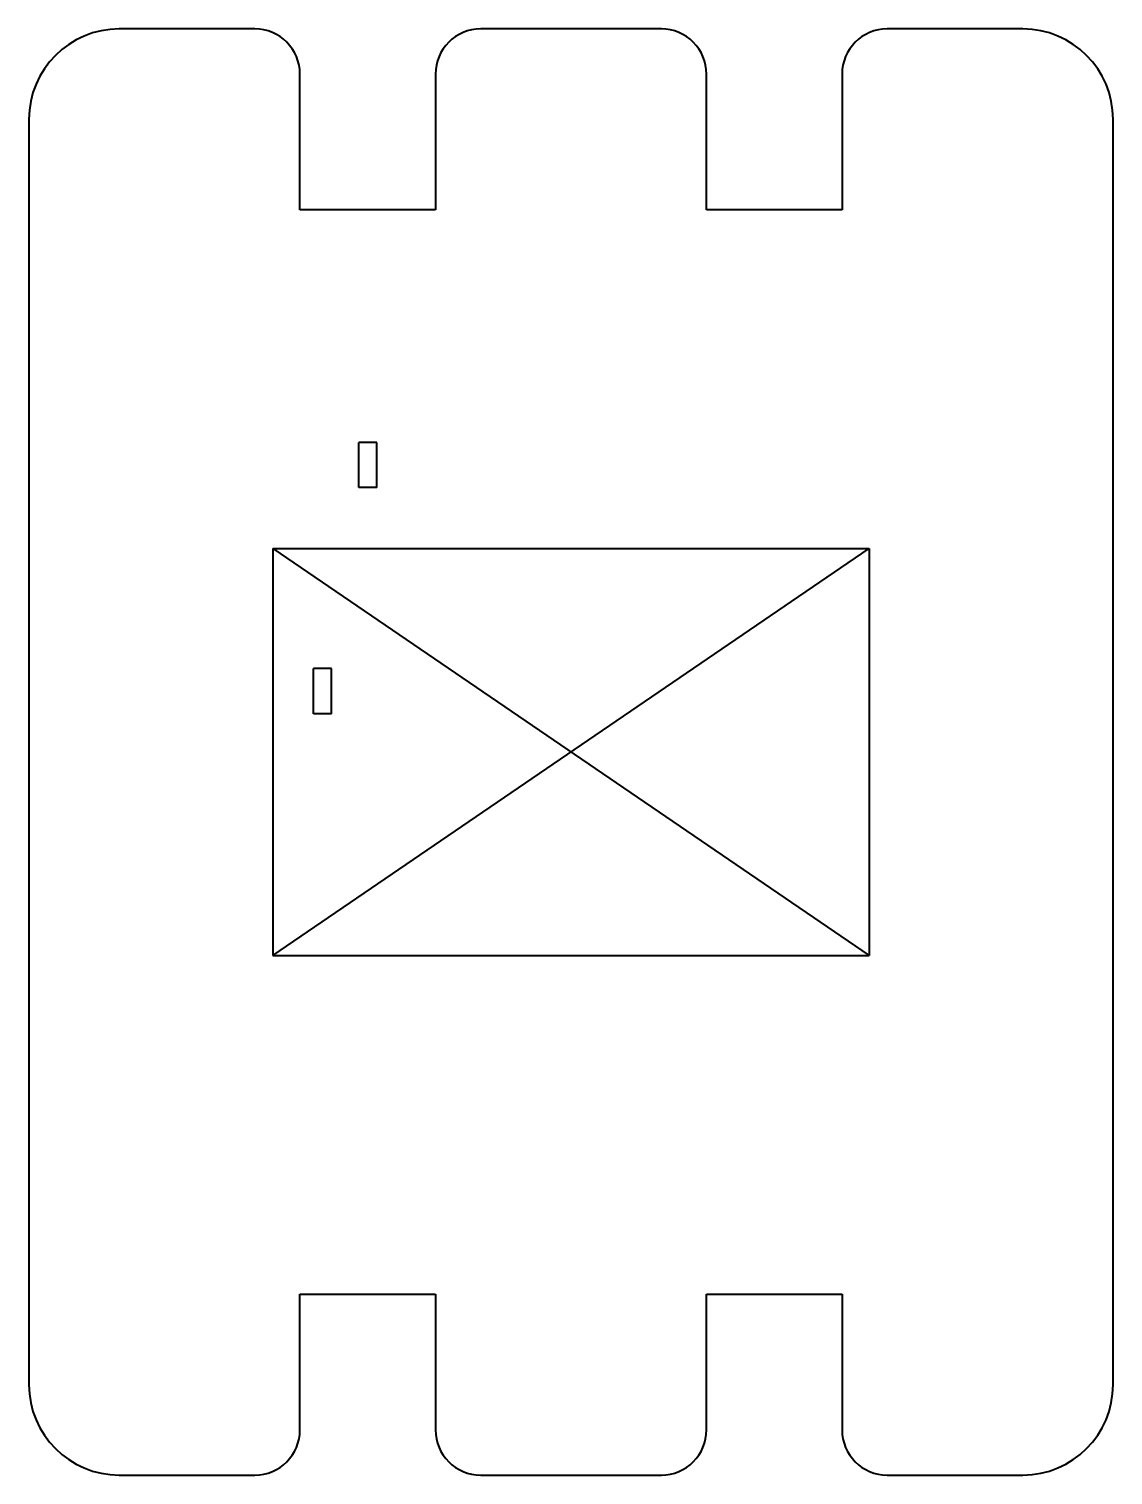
# Model space of a CAD drawing. Header units: inches. Extents: x -38.5 to -26.5, y -3.8 to 12.2.
import ezdxf

# ---------------------------------------------------------------- set-up
doc = ezdxf.new("R2010")
doc.units = ezdxf.units.IN
doc.header["$MEASUREMENT"] = 0
doc.layers.add('ModelSketch_Visible', color=7, linetype='Continuous', lineweight=40)

msp = doc.modelspace()

# ---------------------------------------------------------------- linework, layer by layer
at = {"layer": 'ModelSketch_Visible'}
for p, q in [((-35.989, 12.163), (-37.489, 12.163)), ((-31.489, 12.163), (-33.489, 12.163)), ((-27.489, 12.163), (-28.989, 12.163)), ((-35.489, 10.163), (-35.489, 11.663)), ((-33.989, 11.663), (-33.989, 10.163)), ((-30.989, 10.163), (-30.989, 11.663)), ((-29.489, 11.663), (-29.489, 10.163)), ((-38.489, 11.163), (-38.489, -2.837)), ((-26.489, -2.837), (-26.489, 11.163)), ((-33.989, 10.163), (-35.489, 10.163)), ((-29.489, 10.163), (-30.989, 10.163)), ((-34.839, 7.088), (-34.839, 7.588)), ((-34.639, 7.588), (-34.839, 7.588)), ((-34.639, 7.088), (-34.639, 7.588)), ((-34.639, 7.088), (-34.839, 7.088)), ((-35.789, 6.413), (-35.789, 1.913)), ((-35.789, 6.413), (-29.189, 6.413)), ((-35.789, 6.413), (-29.189, 1.913)), ((-35.789, 1.913), (-29.189, 6.413)), ((-29.189, 6.413), (-29.189, 1.913)), ((-35.339, 4.587), (-35.339, 5.088)), ((-35.139, 5.088), (-35.339, 5.088)), ((-35.139, 4.587), (-35.139, 5.088)), ((-35.139, 4.587), (-35.339, 4.587)), ((-35.789, 1.913), (-29.189, 1.913)), ((-35.489, -1.837), (-33.989, -1.837)), ((-35.489, -3.337), (-35.489, -1.837)), ((-33.989, -1.837), (-33.989, -3.337)), ((-30.989, -1.837), (-29.489, -1.837)), ((-30.989, -3.337), (-30.989, -1.837)), ((-29.489, -1.837), (-29.489, -3.337)), ((-37.489, -3.837), (-35.989, -3.837)), ((-33.489, -3.837), (-31.489, -3.837)), ((-28.989, -3.837), (-27.489, -3.837))]:
    msp.add_line(p, q, dxfattribs=at)
for centre, radius, start, end in [((-37.489, 11.163), 1, 90, 180), ((-35.989, 11.663), 0.5, 0, 90), ((-33.489, 11.663), 0.5, 90, 180), ((-31.489, 11.663), 0.5, 0, 90), ((-28.989, 11.663), 0.5, 90, 180), ((-27.489, 11.163), 1, 0, 90), ((-37.489, -2.837), 1, 180, 270), ((-27.489, -2.837), 1, 270, 0), ((-35.989, -3.337), 0.5, 270, 0), ((-33.489, -3.337), 0.5, 180, 270), ((-31.489, -3.337), 0.5, 270, 0), ((-28.989, -3.337), 0.5, 180, 270)]:
    msp.add_arc(centre, radius, start, end, dxfattribs=at)

doc.saveas('drawing.dxf')
